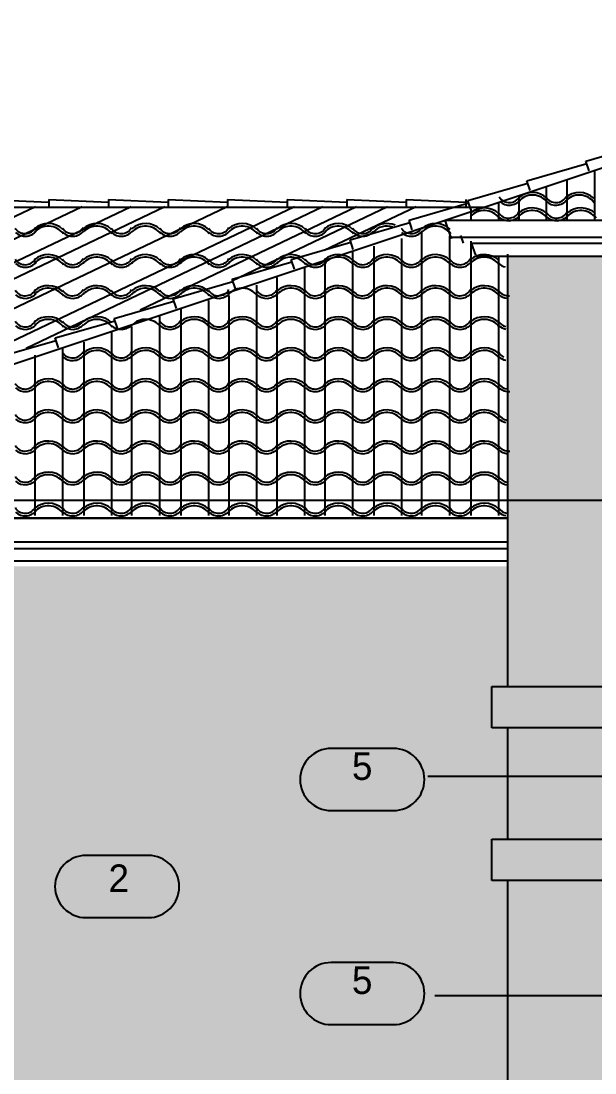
# Model space of a CAD drawing. Extents: x -92740 to -63661, y -15771 to -4391.
# Drawn here: x -81145 to -81027, y -13040.5 to -12824.1 of the extents above; entities that cross this region are included whole.
import ezdxf
from ezdxf.enums import TextEntityAlignment as Align

# ---------------------------------------------------------------- set-up
doc = ezdxf.new("R2010")
doc.units = 0
doc.header["$MEASUREMENT"] = 0
for name, color, linetype in [('B1NOTES', 2, 'Continuous'), ('ELEVATIONS', 7, 'Continuous'), ('ROOFTILE', 7, 'Continuous'), ('STUCCO', 4, 'Continuous')]:
    doc.layers.add(name, color=color, linetype=linetype)
doc.styles.add('DCADTXTSTYLE1', font='AVG_TP')
pattern_1 = [(20, (0, 0), (-2.1376259, 5.8730789), [-6.09375015, 0.15625]), (55, (0, 0), (-5.1197003, 3.58485273), [-6.09375015, 0.15625]), (80, (0, 0), (-6.15504846, 1.0853011), [-6.09375015, 0.15625])]

msp = doc.modelspace()

# ---------------------------------------------------------------- hatches: boundary and pattern name
at = {"layer": 'STUCCO', "linetype": 'Continuous', "ltscale": 12.78}
h = msp.add_hatch(dxfattribs=at)
h.set_pattern_fill('cement', color=9, scale=1.5625, style=0, pattern_type=2)
h.set_pattern_definition(pattern_1)
h.paths.add_polyline_path([(-80963.52, -13245.68), (-80930.51, -13245.68), (-80930.51, -12872.4), (-81044.99, -12872.4), (-81044.99, -12961.33), (-81015.17, -12961.33), (-81015.17, -12951.74), (-81011.98, -12945.35), (-81008.78, -12940.56), (-81002.39, -12936.3), (-80991.74, -12933.11), (-80980.56, -12934.17), (-80970.44, -12940.03), (-80964.59, -12948.55), (-80962.99, -12952.81), (-80961.92, -12960.26), (-80966.18, -12960.26), (-80966.18, -12968.78), (-80962.46, -12968.78), (-80962.46, -12992.21), (-80965.65, -12992.21), (-80965.65, -13000.73), (-80962.46, -13000.73)], flags=0)
h = msp.add_hatch(dxfattribs=at)
h.set_pattern_fill('cement', color=9, scale=1.5625, style=0, pattern_type=2)
h.set_pattern_definition(pattern_1)
h.paths.add_polyline_path([(-81044.99, -12961.33), (-81044.99, -12936.3), (-81248.41, -12936.3), (-81248.41, -13040.14), (-81212.2, -13040.14), (-81167.96, -13060.96), (-81167.96, -13067.3), (-81189.3, -13067.3), (-81189.3, -13079.54), (-81162.79, -13092.3), (-81119.01, -13092.3), (-81064.16, -13116.29), (-81064.16, -13121.61), (-81065.76, -13121.61), (-81065.76, -13123.21), (-81066.83, -13122.14), (-81066.83, -13124.81), (-81074.28, -13124.81), (-81074.28, -13133.86), (-81030.62, -13154.63), (-81030.62, -13158.35), (-81033.81, -13158.35), (-81033.81, -13159.42), (-81035.94, -13159.42), (-81035.94, -13161.02), (-81055.11, -13161.02), (-81055.11, -13262.19), (-81014.11, -13262.19), (-81014.11, -13001.27), (-80965.65, -13001.27), (-80965.65, -12993.28), (-81013.58, -12993.28), (-81013.58, -12961.33)], flags=0)

# ---------------------------------------------------------------- linework, layer by layer
at = {"layer": 'B1NOTES', "color": 1, "linetype": 'Continuous', "ltscale": 12.78}
for p, q in [((-81068.42, -12973.75), (-81081.2, -12973.75)), ((-81062.03, -12980.14), (-81062.03, -12980.14)), ((-81081.2, -12986.53), (-81068.42, -12986.53)), ((-81118.83, -12995.76), (-81131.61, -12995.76)), ((-81112.44, -13002.15), (-81112.44, -13002.15)), ((-81131.61, -13008.54), (-81118.83, -13008.54)), ((-81068.42, -13017.77), (-81081.2, -13017.77)), ((-81062.03, -13024.16), (-81062.03, -13024.16)), ((-81081.2, -13030.55), (-81068.42, -13030.55))]:
    msp.add_line(p, q, dxfattribs=at)
for centre, start, end in [((-81081.2, -12980.14), 90, 180), ((-81068.42, -12980.14), 0, 90), ((-81081.2, -12980.14), 180, 270), ((-81068.42, -12980.14), 270, 360), ((-81131.61, -13002.15), 90, 180), ((-81118.83, -13002.15), 0, 90), ((-81131.61, -13002.15), 180, 270), ((-81118.83, -13002.15), 270, 360), ((-81081.2, -13024.16), 90, 180), ((-81068.42, -13024.16), 0, 90), ((-81081.2, -13024.16), 180, 270), ((-81068.42, -13024.16), 270, 360)]:
    msp.add_arc(centre, 6.39, start, end, dxfattribs=at)
at = {"layer": 'ELEVATIONS', "color": 1, "linetype": 'Continuous', "ltscale": 12.78}
for p, q in [((-81245.72, -12927.71), (-80935.03, -12824.14)), ((-81028.83, -12852.96), (-81016.54, -12849.42)), ((-81040.95, -12857), (-81028.66, -12853.46)), ((-81028.16, -12854.98), (-81028.83, -12852.96)), ((-81040.28, -12859.02), (-81040.95, -12857)), ((-81053.08, -12861.04), (-81040.78, -12857.5)), ((-81151.49, -12860.88), (-81139.25, -12861.42)), ((-81139.25, -12860.88), (-81139.25, -12862.48)), ((-81139.25, -12860.88), (-81127, -12861.42)), ((-81127, -12860.88), (-81127, -12862.48)), ((-81127, -12860.88), (-81114.75, -12861.42)), ((-81114.75, -12860.88), (-81114.75, -12862.48)), ((-81114.75, -12860.88), (-81102.5, -12861.42)), ((-81102.5, -12860.88), (-81102.5, -12862.48)), ((-81102.5, -12860.88), (-81090.26, -12861.42)), ((-81090.26, -12860.88), (-81090.26, -12862.48)), ((-81090.26, -12860.88), (-81078.01, -12861.42)), ((-81078.01, -12860.88), (-81078.01, -12862.48)), ((-81078.01, -12860.88), (-81065.76, -12861.42)), ((-81065.76, -12860.88), (-81065.76, -12862.48)), ((-81065.76, -12860.88), (-81053.51, -12861.42)), ((-81053.51, -12860.88), (-81053.51, -12862.48)), ((-81052.4, -12863.06), (-81053.08, -12861.04)), ((-81049.25, -12862.48), (-81149.8, -12862.48)), ((-81065.2, -12865.08), (-81052.91, -12861.54)), ((-81077.33, -12869.12), (-81065.03, -12865.59)), ((-81064.53, -12867.1), (-81065.2, -12865.08)), ((-81057.8, -12865.07), (-81056.51, -12868.92)), ((-81057.8, -12865.07), (-80920.39, -12865.07)), ((-81089.45, -12873.16), (-81077.16, -12869.63)), ((-81076.65, -12871.14), (-81077.33, -12869.12)), ((-81056.62, -12868.6), (-80919.32, -12868.6)), ((-81054.59, -12868.28), (-81054.09, -12869.8)), ((-81052.4, -12869.8), (-81051.56, -12872.32)), ((-81052.4, -12869.8), (-80920.39, -12869.8)), ((-81044.97, -12872.07), (-81044.97, -12960.99)), ((-81101.57, -12877.21), (-81089.28, -12873.67)), ((-81088.78, -12875.18), (-81089.45, -12873.16)), ((-81051.5, -12872.51), (-80925.18, -12872.51)), ((-81113.7, -12881.25), (-81101.41, -12877.71)), ((-81100.9, -12879.23), (-81101.57, -12877.21)), ((-81125.82, -12885.29), (-81113.53, -12881.75)), ((-81113.02, -12883.27), (-81113.7, -12881.25)), ((-81125.15, -12887.31), (-81125.82, -12885.29)), ((-81137.95, -12889.33), (-81125.65, -12885.79)), ((-81137.27, -12891.35), (-81137.95, -12889.33)), ((-81150.07, -12893.37), (-81137.78, -12889.83)), ((-81044.97, -12926.38), (-81248.18, -12926.38)), ((-81244.54, -12931.24), (-81044.97, -12931.24)), ((-81241.95, -12932.63), (-81044.97, -12932.63)), ((-81239.42, -12935.15), (-81044.97, -12935.15)), ((-81048.19, -12960.99), (-81011.98, -12960.99)), ((-81048.19, -12969.51), (-81048.19, -12960.99)), ((-81011.98, -12969.51), (-81048.19, -12969.51)), ((-81044.97, -12969.51), (-81044.97, -12992.41)), ((-81048.19, -12992.41), (-80959.79, -12992.41)), ((-81048.19, -13000.93), (-81048.19, -12992.41)), ((-80959.79, -13000.93), (-81048.19, -13000.93)), ((-81044.97, -13000.93), (-81044.97, -13148.43))]:
    msp.add_line(p, q, dxfattribs=at)
at = {"layer": 'ELEVATIONS', "color": 2, "linetype": 'Continuous', "ltscale": 12.78}
for p, q in [((-81319.23, -12922.65), (-80587.54, -12922.65)), ((-81246.81, -12926.38), (-81044.97, -12926.38))]:
    msp.add_line(p, q, dxfattribs=at)
at = {"layer": 'ELEVATIONS', "color": 2, "linetype": 'Continuous', "ltscale": 8.52}
for p, q in [((-81061.32, -12979.43), (-80999.55, -12979.43)), ((-81059.9, -13024.52), (-80999.91, -13024.52))]:
    msp.add_line(p, q, dxfattribs=at)
at = {"layer": 'ROOFTILE', "color": 7, "linetype": 'Continuous', "ltscale": 12.78}
for p, q in [((-81027, -12865.14), (-81027, -12854.8)), ((-81032.66, -12865.14), (-81032.66, -12856.69)), ((-81036.92, -12865.14), (-81036.92, -12858.11)), ((-81042.53, -12865.14), (-81042.53, -12860.23)), ((-81248.18, -12912.95), (-81142.01, -12862.26)), ((-81248.18, -12922.36), (-81122.31, -12862.26)), ((-81247.98, -12917.44), (-81132.43, -12862.26)), ((-81245.21, -12924.25), (-81115.39, -12862.26)), ((-81232.43, -12924.25), (-81102.61, -12862.26)), ((-81164.21, -12898.29), (-81088.76, -12862.26)), ((-81143.94, -12891.4), (-81082.91, -12862.26)), ((-81120.48, -12883.51), (-81075.98, -12862.26)), ((-81101.64, -12877.56), (-81069.59, -12862.26)), ((-81082.66, -12871.3), (-81063.74, -12862.26)), ((-81052.41, -12865.14), (-81052.41, -12862.84)), ((-81046.75, -12865.14), (-81046.75, -12861.68)), ((-81062.57, -12925.85), (-81062.57, -12867.27)), ((-81066.7, -12925.85), (-81066.7, -12868.87)), ((-81056.81, -12925.85), (-81056.81, -12868.34)), ((-81052.41, -12925.85), (-81052.41, -12869.4)), ((-81076.76, -12925.85), (-81076.76, -12871.53)), ((-81072.36, -12925.85), (-81072.36, -12870.47)), ((-81082.42, -12925.85), (-81082.42, -12873.13)), ((-81046.75, -12925.85), (-81046.75, -12872.6)), ((-81086.64, -12925.85), (-81086.64, -12874.73)), ((-81096.51, -12925.85), (-81096.51, -12878.46)), ((-81092.3, -12925.85), (-81092.3, -12876.86)), ((-81102.17, -12925.85), (-81102.17, -12880.59)), ((-81106.39, -12925.85), (-81106.39, -12881.65)), ((-81116.45, -12925.85), (-81116.45, -12884.85)), ((-81112.05, -12925.85), (-81112.05, -12883.25)), ((-81122.21, -12925.85), (-81122.21, -12886.98)), ((-81126.34, -12925.85), (-81126.34, -12888.04)), ((-81136.4, -12925.85), (-81136.4, -12891.24)), ((-81132, -12925.85), (-81132, -12890.17)), ((-81142.06, -12925.85), (-81142.06, -12892.83))]:
    msp.add_line(p, q, dxfattribs=at)
for centre, radius, start, end in [((-81044.55, -12859.04), 2.44, 211.6504, 331.6052), ((-81044.55, -12859.04), 2.97, 228.3381, 319.0707), ((-81039.8, -12863.77), 4.37, 46.5154, 131.1465), ((-81039.8, -12863.77), 3.84, 36.0644, 138.0128), ((-81034.97, -12859.04), 2.44, 211.6504, 331.6052), ((-81034.97, -12859.04), 2.97, 228.3381, 319.0707), ((-81030.22, -12863.77), 4.37, 46.5154, 131.1465), ((-81030.22, -12863.77), 3.84, 36.0644, 138.0128), ((-81049.73, -12866.96), 4.37, 46.5154, 131.1465), ((-81049.73, -12866.96), 3.84, 36.0644, 138.0128), ((-81044.73, -12862.24), 2.44, 211.6504, 331.6052), ((-81039.85, -12866.96), 4.37, 46.5154, 131.1465), ((-81039.85, -12866.96), 3.84, 36.0644, 138.0128), ((-81034.85, -12862.24), 2.44, 211.6504, 331.6052), ((-81029.85, -12866.96), 4.37, 46.5154, 131.1465), ((-81029.85, -12866.96), 3.84, 36.0644, 138.0128), ((-81139.38, -12870.16), 4.37, 46.5154, 131.1465), ((-81129.38, -12870.16), 4.37, 46.5154, 131.1465), ((-81119.37, -12870.16), 4.37, 46.5154, 131.1465), ((-81109.37, -12870.16), 4.37, 46.5154, 131.1465), ((-81099.49, -12870.16), 4.37, 46.5154, 131.1465), ((-81089.49, -12870.16), 4.37, 46.5154, 131.1465), ((-81079.74, -12870.16), 4.37, 46.5154, 131.1465), ((-81069.74, -12870.16), 4.37, 67.5766, 131.1465), ((-81059.73, -12870.16), 4.37, 46.5154, 131.1465), ((-81044.73, -12862.24), 2.97, 228.3381, 319.0707), ((-81034.85, -12862.24), 2.97, 228.3381, 319.0707), ((-81144.13, -12865.43), 2.44, 211.6504, 331.6052), ((-81144.13, -12865.43), 2.97, 228.3381, 319.0707), ((-81139.38, -12870.16), 3.84, 36.0644, 138.0128), ((-81134.38, -12865.43), 2.44, 211.6504, 331.6052), ((-81134.38, -12865.43), 2.97, 228.3381, 319.0707), ((-81129.38, -12870.16), 3.84, 36.0644, 138.0128), ((-81124.38, -12865.43), 2.44, 211.6504, 331.6052), ((-81124.38, -12865.43), 2.97, 228.3381, 319.0707), ((-81119.37, -12870.16), 3.84, 36.0644, 138.0128), ((-81114.37, -12865.43), 2.44, 211.6504, 331.6052), ((-81114.37, -12865.43), 2.97, 228.3381, 319.0707), ((-81109.37, -12870.16), 3.84, 36.0644, 138.0128), ((-81104.37, -12865.43), 2.44, 211.6504, 331.6052), ((-81104.37, -12865.43), 2.97, 228.3381, 319.0707), ((-81099.49, -12870.16), 3.84, 36.0644, 138.0128), ((-81094.49, -12865.43), 2.44, 211.6504, 331.6052), ((-81094.49, -12865.43), 2.97, 228.3381, 319.0707), ((-81089.49, -12870.16), 3.84, 36.0644, 138.0128), ((-81084.49, -12865.43), 2.44, 211.6504, 331.6052), ((-81084.49, -12865.43), 2.97, 228.3381, 319.0707), ((-81079.74, -12870.16), 3.84, 36.0644, 138.0128), ((-81074.74, -12865.43), 2.44, 211.6504, 331.6052), ((-81074.74, -12865.43), 2.97, 228.3381, 319.0707), ((-81069.74, -12870.16), 3.84, 71.5604, 138.0128), ((-81064.74, -12865.43), 2.44, 211.6504, 331.6052), ((-81064.74, -12865.43), 2.97, 228.3381, 319.0707), ((-81059.73, -12870.16), 3.84, 36.0644, 138.0128), ((-81139.38, -12876.55), 4.37, 46.5154, 131.1465), ((-81129.38, -12876.55), 4.37, 46.5154, 131.1465), ((-81119.37, -12876.55), 4.37, 46.5154, 131.1465), ((-81109.37, -12876.55), 4.37, 46.5154, 131.1465), ((-81099.49, -12876.55), 4.37, 46.5154, 131.1465), ((-81089.49, -12876.55), 4.37, 46.5154, 131.1465), ((-81079.74, -12876.55), 4.37, 46.5154, 131.1465), ((-81069.74, -12876.55), 4.37, 46.5154, 131.1465), ((-81059.73, -12876.55), 4.37, 46.5154, 131.1465), ((-81049.73, -12876.55), 4.37, 46.5154, 131.1465), ((-81144.13, -12871.82), 2.44, 211.6504, 331.6052), ((-81144.13, -12871.82), 2.97, 228.3381, 319.0707), ((-81139.38, -12876.55), 3.84, 36.0644, 138.0128), ((-81134.38, -12871.82), 2.44, 211.6504, 331.6052), ((-81134.38, -12871.82), 2.97, 228.3381, 319.0707), ((-81129.38, -12876.55), 3.84, 36.0644, 138.0128), ((-81124.38, -12871.82), 2.44, 211.6504, 331.6052), ((-81124.38, -12871.82), 2.97, 228.3381, 319.0707), ((-81119.37, -12876.55), 3.84, 36.0644, 138.0128), ((-81114.37, -12871.82), 2.44, 211.6504, 331.6052), ((-81114.37, -12871.82), 2.97, 228.3381, 319.0707), ((-81109.37, -12876.55), 3.84, 36.0644, 138.0128), ((-81104.37, -12871.82), 2.44, 211.6504, 331.6052), ((-81104.37, -12871.82), 2.97, 228.3381, 319.0707), ((-81099.49, -12876.55), 3.84, 36.0644, 138.0128), ((-81094.49, -12871.82), 2.44, 211.6504, 331.6052), ((-81094.49, -12871.82), 2.97, 228.3381, 319.0707), ((-81089.49, -12876.55), 3.84, 36.0644, 138.0128), ((-81084.49, -12871.82), 2.44, 211.6504, 331.6052), ((-81084.49, -12871.82), 2.97, 228.3381, 319.0707), ((-81079.74, -12876.55), 3.84, 36.0644, 138.0128), ((-81074.74, -12871.82), 2.44, 211.6504, 331.6052), ((-81074.74, -12871.82), 2.97, 228.3381, 319.0707), ((-81069.74, -12876.55), 3.84, 36.0644, 138.0128), ((-81064.74, -12871.82), 2.44, 211.6504, 331.6052), ((-81064.74, -12871.82), 2.97, 228.3381, 319.0707), ((-81059.73, -12876.55), 3.84, 36.0644, 138.0128), ((-81054.73, -12871.82), 2.44, 211.6504, 331.6052), ((-81054.73, -12871.82), 2.97, 228.3381, 319.0707), ((-81049.73, -12876.55), 3.84, 36.0644, 138.0128), ((-81044.73, -12871.82), 2.97, 228.3381, 256.932), ((-81139.38, -12882.94), 4.37, 46.5154, 131.1465), ((-81129.38, -12882.94), 4.37, 46.5154, 131.1465), ((-81119.37, -12882.94), 4.37, 46.5154, 131.1465), ((-81109.37, -12882.94), 4.37, 46.5154, 131.1465), ((-81089.49, -12882.94), 4.37, 46.5154, 131.1465), ((-81079.74, -12882.94), 4.37, 46.5154, 131.1465), ((-81069.74, -12882.94), 4.37, 46.5154, 131.1465), ((-81059.73, -12882.94), 4.37, 46.5154, 131.1465), ((-81049.73, -12882.94), 4.37, 46.5154, 131.1465), ((-81144.13, -12878.21), 2.44, 211.6504, 331.6052), ((-81144.13, -12878.21), 2.97, 228.3381, 319.0707), ((-81139.38, -12882.94), 3.84, 36.0644, 138.0128), ((-81134.38, -12878.21), 2.44, 211.6504, 331.6052), ((-81134.38, -12878.21), 2.97, 228.3381, 319.0707), ((-81129.38, -12882.94), 3.84, 36.0644, 138.0128), ((-81124.38, -12878.21), 2.44, 211.6504, 331.6052), ((-81124.38, -12878.21), 2.97, 228.3381, 319.0707), ((-81119.37, -12882.94), 3.84, 36.0644, 138.0128), ((-81114.37, -12878.21), 2.44, 211.6504, 331.6052), ((-81114.37, -12878.21), 2.97, 228.3381, 319.0707), ((-81109.37, -12882.94), 3.84, 36.0644, 138.0128), ((-81104.37, -12878.21), 2.44, 211.6504, 331.6052), ((-81104.37, -12878.21), 2.97, 228.3381, 319.0707), ((-81099.49, -12882.94), 3.84, 36.0644, 138.0128), ((-81094.49, -12878.21), 2.44, 211.6504, 331.6052), ((-81094.49, -12878.21), 2.97, 228.3381, 319.0707), ((-81089.49, -12882.94), 3.84, 36.0644, 138.0128), ((-81084.49, -12878.21), 2.44, 211.6504, 331.6052), ((-81084.49, -12878.21), 2.97, 228.3381, 319.0707), ((-81079.74, -12882.94), 3.84, 36.0644, 138.0128), ((-81074.74, -12878.21), 2.44, 211.6504, 331.6052), ((-81074.74, -12878.21), 2.97, 228.3381, 319.0707), ((-81069.74, -12882.94), 3.84, 36.0644, 138.0128), ((-81064.74, -12878.21), 2.44, 211.6504, 331.6052), ((-81064.74, -12878.21), 2.97, 228.3381, 319.0707), ((-81059.73, -12882.94), 3.84, 36.0644, 138.0128), ((-81054.73, -12878.21), 2.44, 211.6504, 331.6052), ((-81054.73, -12878.21), 2.97, 228.3381, 319.0707), ((-81049.73, -12882.94), 3.84, 36.0644, 138.0128), ((-81044.73, -12878.21), 2.44, 211.6504, 275.2266), ((-81044.73, -12878.21), 2.97, 228.3381, 264.7683), ((-81139.38, -12889.33), 4.37, 46.5154, 131.1465), ((-81129.38, -12889.33), 4.37, 46.5154, 131.1465), ((-81109.37, -12889.33), 4.37, 46.5154, 131.1465), ((-81099.49, -12889.33), 4.37, 46.5154, 131.1465), ((-81089.49, -12889.33), 4.37, 46.5154, 131.1465), ((-81079.74, -12889.33), 4.37, 46.5154, 131.1465), ((-81069.74, -12889.33), 4.37, 46.5154, 131.1465), ((-81059.73, -12889.33), 4.37, 46.5154, 131.1465), ((-81049.73, -12889.33), 4.37, 46.5154, 131.1465), ((-81144.13, -12884.6), 2.44, 211.6504, 331.6052), ((-81144.13, -12884.6), 2.97, 228.3381, 319.0707), ((-81139.38, -12889.33), 3.84, 36.0644, 138.0128), ((-81134.38, -12884.6), 2.44, 211.6504, 331.6052), ((-81134.38, -12884.6), 2.97, 228.3381, 319.0707), ((-81129.38, -12889.33), 3.84, 36.0644, 138.0128), ((-81124.38, -12884.6), 2.97, 228.3381, 319.0707), ((-81119.37, -12889.33), 3.84, 36.0644, 138.0128), ((-81114.37, -12884.6), 2.44, 211.6504, 331.6052), ((-81114.37, -12884.6), 2.97, 228.3381, 319.0707), ((-81109.37, -12889.33), 3.84, 36.0644, 138.0128), ((-81104.37, -12884.6), 2.44, 211.6504, 331.6052), ((-81104.37, -12884.6), 2.97, 228.3381, 319.0707), ((-81099.49, -12889.33), 3.84, 36.0644, 138.0128), ((-81094.49, -12884.6), 2.44, 211.6504, 331.6052), ((-81094.49, -12884.6), 2.97, 228.3381, 319.0707), ((-81089.49, -12889.33), 3.84, 36.0644, 138.0128), ((-81084.49, -12884.6), 2.44, 211.6504, 331.6052), ((-81084.49, -12884.6), 2.97, 228.3381, 319.0707), ((-81079.74, -12889.33), 3.84, 36.0644, 138.0128), ((-81074.74, -12884.6), 2.44, 211.6504, 331.6052), ((-81074.74, -12884.6), 2.97, 228.3381, 319.0707), ((-81069.74, -12889.33), 3.84, 36.0644, 138.0128), ((-81064.74, -12884.6), 2.44, 211.6504, 331.6052), ((-81064.74, -12884.6), 2.97, 228.3381, 319.0707), ((-81059.73, -12889.33), 3.84, 36.0644, 138.0128), ((-81054.73, -12884.6), 2.44, 211.6504, 331.6052), ((-81054.73, -12884.6), 2.97, 228.3381, 319.0707), ((-81049.73, -12889.33), 3.84, 36.0644, 138.0128), ((-81044.73, -12884.6), 2.44, 211.6504, 256.932), ((-81044.73, -12884.6), 2.97, 228.3381, 258.634), ((-81129.38, -12895.72), 4.37, 46.5154, 131.1465), ((-81119.37, -12895.72), 4.37, 46.5154, 131.1465), ((-81109.37, -12895.72), 4.37, 46.5154, 131.1465), ((-81099.49, -12895.72), 4.37, 46.5154, 131.1465), ((-81089.49, -12895.72), 4.37, 46.5154, 131.1465), ((-81079.74, -12895.72), 4.37, 46.5154, 131.1465), ((-81069.74, -12895.72), 4.37, 46.5154, 131.1465), ((-81059.73, -12895.72), 4.37, 46.5154, 131.1465), ((-81049.73, -12895.72), 4.37, 46.5154, 131.1465), ((-81134.38, -12890.99), 2.44, 211.6504, 331.6052), ((-81134.38, -12890.99), 2.97, 228.3381, 319.0707), ((-81129.38, -12895.72), 3.84, 36.0644, 138.0128), ((-81124.38, -12890.99), 2.44, 211.6504, 331.6052), ((-81124.38, -12890.99), 2.97, 228.3381, 319.0707), ((-81119.37, -12895.72), 3.84, 36.0644, 138.0128), ((-81114.37, -12890.99), 2.44, 211.6504, 331.6052), ((-81114.37, -12890.99), 2.97, 228.3381, 319.0707), ((-81109.37, -12895.72), 3.84, 36.0644, 138.0128), ((-81104.37, -12890.99), 2.44, 211.6504, 331.6052), ((-81104.37, -12890.99), 2.97, 228.3381, 319.0707), ((-81099.49, -12895.72), 3.84, 36.0644, 138.0128), ((-81094.49, -12890.99), 2.44, 211.6504, 331.6052), ((-81094.49, -12890.99), 2.97, 228.3381, 319.0707), ((-81089.49, -12895.72), 3.84, 36.0644, 138.0128), ((-81084.49, -12890.99), 2.44, 211.6504, 331.6052), ((-81084.49, -12890.99), 2.97, 228.3381, 319.0707), ((-81079.74, -12895.72), 3.84, 36.0644, 138.0128), ((-81074.74, -12890.99), 2.44, 211.6504, 331.6052), ((-81074.74, -12890.99), 2.97, 228.3381, 319.0707), ((-81069.74, -12895.72), 3.84, 36.0644, 138.0128), ((-81064.74, -12890.99), 2.44, 211.6504, 331.6052), ((-81064.74, -12890.99), 2.97, 228.3381, 319.0707), ((-81059.73, -12895.72), 3.84, 36.0644, 138.0128), ((-81054.73, -12890.99), 2.44, 211.6504, 331.6052), ((-81054.73, -12890.99), 2.97, 228.3381, 319.0707), ((-81049.73, -12895.72), 3.84, 36.0644, 138.0128), ((-81044.73, -12890.99), 2.44, 211.6504, 246.5784), ((-81044.73, -12890.99), 2.97, 228.3381, 258.634), ((-81139.38, -12902.11), 4.37, 46.5154, 131.1465), ((-81139.38, -12902.11), 3.84, 36.0644, 138.0128), ((-81129.38, -12902.11), 4.37, 46.5154, 131.1465), ((-81129.38, -12902.11), 3.84, 36.0644, 138.0128), ((-81119.37, -12902.11), 4.37, 46.5154, 131.1465), ((-81119.37, -12902.11), 3.84, 36.0644, 138.0128), ((-81109.37, -12902.11), 4.37, 46.5154, 131.1465), ((-81109.37, -12902.11), 3.84, 36.0644, 138.0128), ((-81099.49, -12902.11), 4.37, 46.5154, 131.1465), ((-81099.49, -12902.11), 3.84, 36.0644, 138.0128), ((-81089.49, -12902.11), 4.37, 46.5154, 131.1465), ((-81089.49, -12902.11), 3.84, 36.0644, 138.0128), ((-81079.74, -12902.11), 4.37, 46.5154, 131.1465), ((-81079.74, -12902.11), 3.84, 36.0644, 138.0128), ((-81069.74, -12902.11), 4.37, 46.5154, 131.1465), ((-81069.74, -12902.11), 3.84, 36.0644, 138.0128), ((-81059.73, -12902.11), 4.37, 46.5154, 131.1465), ((-81059.73, -12902.11), 3.84, 36.0644, 138.0128), ((-81049.73, -12902.11), 4.37, 46.5154, 131.1465), ((-81049.73, -12902.11), 3.84, 36.0644, 138.0128), ((-81144.13, -12897.38), 2.44, 211.6504, 331.6052), ((-81144.13, -12897.38), 2.97, 228.3381, 319.0707), ((-81134.38, -12897.38), 2.44, 211.6504, 331.6052), ((-81134.38, -12897.38), 2.97, 228.3381, 319.0707), ((-81124.38, -12897.38), 2.44, 211.6504, 331.6052), ((-81124.38, -12897.38), 2.97, 228.3381, 319.0707), ((-81114.37, -12897.38), 2.44, 211.6504, 331.6052), ((-81114.37, -12897.38), 2.97, 228.3381, 319.0707), ((-81104.37, -12897.38), 2.44, 211.6504, 331.6052), ((-81104.37, -12897.38), 2.97, 228.3381, 319.0707), ((-81094.49, -12897.38), 2.44, 211.6504, 331.6052), ((-81094.49, -12897.38), 2.97, 228.3381, 319.0707), ((-81084.49, -12897.38), 2.44, 211.6504, 331.6052), ((-81084.49, -12897.38), 2.97, 228.3381, 319.0707), ((-81074.74, -12897.38), 2.44, 211.6504, 331.6052), ((-81074.74, -12897.38), 2.97, 228.3381, 319.0707), ((-81064.74, -12897.38), 2.44, 211.6504, 331.6052), ((-81064.74, -12897.38), 2.97, 228.3381, 319.0707), ((-81054.73, -12897.38), 2.44, 211.6504, 331.6052), ((-81054.73, -12897.38), 2.97, 228.3381, 319.0707), ((-81044.73, -12897.38), 2.44, 211.6504, 264.7683), ((-81044.73, -12897.38), 2.97, 228.3381, 275.2266), ((-81139.38, -12908.5), 4.37, 46.5154, 131.1465), ((-81139.38, -12908.5), 3.84, 36.0644, 138.0128), ((-81129.38, -12908.5), 4.37, 46.5154, 131.1465), ((-81129.38, -12908.5), 3.84, 36.0644, 138.0128), ((-81119.37, -12908.5), 4.37, 46.5154, 131.1465), ((-81119.37, -12908.5), 3.84, 36.0644, 138.0128), ((-81109.37, -12908.5), 4.37, 46.5154, 131.1465), ((-81109.37, -12908.5), 3.84, 36.0644, 138.0128), ((-81099.49, -12908.5), 4.37, 46.5154, 131.1465), ((-81099.49, -12908.5), 3.84, 36.0644, 138.0128), ((-81089.49, -12908.5), 4.37, 46.5154, 131.1465), ((-81089.49, -12908.5), 3.84, 36.0644, 138.0128), ((-81079.74, -12908.5), 4.37, 46.5154, 131.1465), ((-81079.74, -12908.5), 3.84, 36.0644, 138.0128), ((-81069.74, -12908.5), 4.37, 46.5154, 131.1465), ((-81069.74, -12908.5), 3.84, 36.0644, 138.0128), ((-81059.73, -12908.5), 4.37, 46.5154, 131.1465), ((-81059.73, -12908.5), 3.84, 36.0644, 138.0128), ((-81049.73, -12908.5), 4.37, 46.5154, 131.1465), ((-81049.73, -12908.5), 3.84, 36.0644, 138.0128), ((-81144.13, -12903.77), 2.44, 211.6504, 331.6052), ((-81144.13, -12903.77), 2.97, 228.3381, 319.0707), ((-81134.38, -12903.77), 2.44, 211.6504, 331.6052), ((-81134.38, -12903.77), 2.97, 228.3381, 319.0707), ((-81124.38, -12903.77), 2.44, 211.6504, 331.6052), ((-81124.38, -12903.77), 2.97, 228.3381, 319.0707), ((-81114.37, -12903.77), 2.44, 211.6504, 331.6052), ((-81114.37, -12903.77), 2.97, 228.3381, 319.0707), ((-81104.37, -12903.77), 2.44, 211.6504, 331.6052), ((-81104.37, -12903.77), 2.97, 228.3381, 319.0707), ((-81094.49, -12903.77), 2.44, 211.6504, 331.6052), ((-81094.49, -12903.77), 2.97, 228.3381, 319.0707), ((-81084.49, -12903.77), 2.44, 211.6504, 331.6052), ((-81084.49, -12903.77), 2.97, 228.3381, 319.0707), ((-81074.74, -12903.77), 2.44, 211.6504, 331.6052), ((-81074.74, -12903.77), 2.97, 228.3381, 319.0707), ((-81064.74, -12903.77), 2.44, 211.6504, 331.6052), ((-81064.74, -12903.77), 2.97, 228.3381, 319.0707), ((-81054.73, -12903.77), 2.44, 211.6504, 331.6052), ((-81054.73, -12903.77), 2.97, 228.3381, 319.0707), ((-81044.73, -12903.77), 2.44, 211.6504, 263.6049), ((-81044.73, -12903.77), 2.97, 228.3381, 258.634), ((-81139.38, -12914.89), 4.37, 46.5154, 131.1465), ((-81139.38, -12914.89), 3.84, 36.0644, 138.0128), ((-81129.38, -12914.89), 4.37, 46.5154, 131.1465), ((-81129.38, -12914.89), 3.84, 36.0644, 138.0128), ((-81119.37, -12914.89), 4.37, 46.5154, 131.1465), ((-81119.37, -12914.89), 3.84, 36.0644, 138.0128), ((-81109.37, -12914.89), 4.37, 46.5154, 131.1465), ((-81109.37, -12914.89), 3.84, 36.0644, 138.0128), ((-81099.49, -12914.89), 4.37, 46.5154, 131.1465), ((-81099.49, -12914.89), 3.84, 36.0644, 138.0128), ((-81089.49, -12914.89), 4.37, 46.5154, 131.1465), ((-81089.49, -12914.89), 3.84, 36.0644, 138.0128), ((-81079.74, -12914.89), 4.37, 46.5154, 131.1465), ((-81079.74, -12914.89), 3.84, 36.0644, 138.0128), ((-81069.74, -12914.89), 4.37, 46.5154, 131.1465), ((-81069.74, -12914.89), 3.84, 36.0644, 138.0128), ((-81059.73, -12914.89), 4.37, 46.5154, 131.1465), ((-81059.73, -12914.89), 3.84, 36.0644, 138.0128), ((-81049.73, -12914.89), 4.37, 46.5154, 131.1465), ((-81049.73, -12914.89), 3.84, 36.0644, 138.0128), ((-81144.13, -12910.16), 2.44, 211.6504, 331.6052), ((-81144.13, -12910.16), 2.97, 228.3381, 319.0707), ((-81134.38, -12910.16), 2.44, 211.6504, 331.6052), ((-81134.38, -12910.16), 2.97, 228.3381, 319.0707), ((-81124.38, -12910.16), 2.44, 211.6504, 331.6052), ((-81124.38, -12910.16), 2.97, 228.3381, 319.0707), ((-81114.37, -12910.16), 2.44, 211.6504, 331.6052), ((-81114.37, -12910.16), 2.97, 228.3381, 319.0707), ((-81104.37, -12910.16), 2.44, 211.6504, 331.6052), ((-81104.37, -12910.16), 2.97, 228.3381, 319.0707), ((-81094.49, -12910.16), 2.44, 211.6504, 331.6052), ((-81094.49, -12910.16), 2.97, 228.3381, 319.0707), ((-81084.49, -12910.16), 2.44, 211.6504, 331.6052), ((-81084.49, -12910.16), 2.97, 228.3381, 319.0707), ((-81074.74, -12910.16), 2.44, 211.6504, 331.6052), ((-81074.74, -12910.16), 2.97, 228.3381, 319.0707), ((-81064.74, -12910.16), 2.44, 211.6504, 331.6052), ((-81064.74, -12910.16), 2.97, 228.3381, 319.0707), ((-81054.73, -12910.16), 2.44, 211.6504, 331.6052), ((-81054.73, -12910.16), 2.97, 228.3381, 319.0707), ((-81044.73, -12910.16), 2.44, 211.6504, 276.3888), ((-81044.73, -12910.16), 2.97, 228.3381, 265.5742), ((-81144.13, -12916.55), 2.44, 211.6504, 331.6052), ((-81139.38, -12921.28), 4.37, 46.5154, 131.1465), ((-81139.38, -12921.28), 3.84, 36.0644, 138.0128), ((-81134.38, -12916.55), 2.44, 211.6504, 331.6052), ((-81129.38, -12921.28), 4.37, 46.5154, 131.1465), ((-81129.38, -12921.28), 3.84, 36.0644, 138.0128), ((-81124.38, -12916.55), 2.44, 211.6504, 331.6052), ((-81119.37, -12921.28), 4.37, 46.5154, 131.1465), ((-81119.37, -12921.28), 3.84, 36.0644, 138.0128), ((-81114.37, -12916.55), 2.44, 211.6504, 331.6052), ((-81109.37, -12921.28), 4.37, 46.5154, 131.1465), ((-81109.37, -12921.28), 3.84, 36.0644, 138.0128), ((-81104.37, -12916.55), 2.44, 211.6504, 331.6052), ((-81099.49, -12921.28), 4.37, 46.5154, 131.1465), ((-81099.49, -12921.28), 3.84, 36.0644, 138.0128), ((-81094.49, -12916.55), 2.44, 211.6504, 331.6052), ((-81089.49, -12921.28), 4.37, 46.5154, 131.1465), ((-81089.49, -12921.28), 3.84, 36.0644, 138.0128), ((-81084.49, -12916.55), 2.44, 211.6504, 331.6052), ((-81079.74, -12921.28), 4.37, 46.5154, 131.1465), ((-81079.74, -12921.28), 3.84, 36.0644, 138.0128), ((-81074.74, -12916.55), 2.44, 211.6504, 331.6052), ((-81069.74, -12921.28), 4.37, 46.5154, 131.1465), ((-81069.74, -12921.28), 3.84, 36.0644, 138.0128), ((-81064.74, -12916.55), 2.44, 211.6504, 331.6052), ((-81059.73, -12921.28), 4.37, 46.5154, 131.1465), ((-81059.73, -12921.28), 3.84, 36.0644, 138.0128), ((-81054.73, -12916.55), 2.44, 211.6504, 331.6052), ((-81049.73, -12921.28), 4.37, 46.5154, 131.1465), ((-81049.73, -12921.28), 3.84, 36.0644, 138.0128), ((-81144.13, -12916.55), 2.97, 228.3381, 319.0707), ((-81134.38, -12916.55), 2.97, 228.3381, 319.0707), ((-81124.38, -12916.55), 2.97, 228.3381, 319.0707), ((-81114.37, -12916.55), 2.97, 228.3381, 319.0707), ((-81104.37, -12916.55), 2.97, 228.3381, 319.0707), ((-81094.49, -12916.55), 2.97, 228.3381, 319.0707), ((-81084.49, -12916.55), 2.97, 228.3381, 319.0707), ((-81074.74, -12916.55), 2.97, 228.3381, 319.0707), ((-81064.74, -12916.55), 2.97, 228.3381, 319.0707), ((-81054.73, -12916.55), 2.97, 228.3381, 319.0707), ((-81044.73, -12916.55), 2.44, 211.6504, 261.7809), ((-81044.73, -12916.55), 2.97, 228.3381, 265.5742), ((-81144.13, -12922.94), 2.44, 211.6504, 331.6052), ((-81139.38, -12927.67), 4.37, 46.5154, 131.1465), ((-81139.38, -12927.67), 3.84, 36.0644, 138.0128), ((-81134.38, -12922.94), 2.44, 211.6504, 331.6052), ((-81129.38, -12927.67), 4.37, 46.5154, 131.1465), ((-81129.38, -12927.67), 3.84, 36.0644, 138.0128), ((-81124.38, -12922.94), 2.44, 211.6504, 331.6052), ((-81119.37, -12927.67), 4.37, 46.5154, 131.1465), ((-81119.37, -12927.67), 3.84, 36.0644, 138.0128), ((-81114.37, -12922.94), 2.44, 211.6504, 331.6052), ((-81109.37, -12927.67), 4.37, 46.5154, 131.1465), ((-81109.37, -12927.67), 3.84, 36.0644, 138.0128), ((-81104.37, -12922.94), 2.44, 211.6504, 331.6052), ((-81099.49, -12927.67), 4.37, 46.5154, 131.1465), ((-81099.49, -12927.67), 3.84, 36.0644, 138.0128), ((-81094.49, -12922.94), 2.44, 211.6504, 331.6052), ((-81089.49, -12927.67), 4.37, 46.5154, 131.1465), ((-81089.49, -12927.67), 3.84, 36.0644, 138.0128), ((-81084.49, -12922.94), 2.44, 211.6504, 331.6052), ((-81079.74, -12927.67), 4.37, 46.5154, 131.1465), ((-81079.74, -12927.67), 3.84, 36.0644, 138.0128), ((-81074.74, -12922.94), 2.44, 211.6504, 331.6052), ((-81069.74, -12927.67), 4.37, 46.5154, 131.1465), ((-81069.74, -12927.67), 3.84, 36.0644, 138.0128), ((-81064.74, -12922.94), 2.44, 211.6504, 331.6052), ((-81059.73, -12927.67), 4.37, 46.5154, 131.1465), ((-81059.73, -12927.67), 3.84, 36.0644, 138.0128), ((-81054.73, -12922.94), 2.44, 211.6504, 331.6052), ((-81049.73, -12927.67), 4.37, 46.5154, 131.1465), ((-81049.73, -12927.67), 3.84, 36.0644, 138.0128), ((-81044.73, -12922.94), 2.44, 211.6504, 261.7809), ((-81144.13, -12922.94), 2.97, 228.3381, 319.0707), ((-81134.38, -12922.94), 2.97, 228.3381, 319.0707), ((-81124.38, -12922.94), 2.97, 228.3381, 319.0707), ((-81114.37, -12922.94), 2.97, 228.3381, 319.0707), ((-81104.37, -12922.94), 2.97, 228.3381, 319.0707), ((-81094.49, -12922.94), 2.97, 228.3381, 319.0707), ((-81084.49, -12922.94), 2.97, 228.3381, 319.0707), ((-81074.74, -12922.94), 2.97, 228.3381, 319.0707), ((-81064.74, -12922.94), 2.97, 228.3381, 319.0707), ((-81054.73, -12922.94), 2.97, 228.3381, 319.0707), ((-81044.73, -12922.94), 2.97, 228.3381, 258.634)]:
    msp.add_arc(centre, radius, start, end, dxfattribs=at)

# ---------------------------------------------------------------- texts
at = {"layer": 'B1NOTES', "color": 3, "linetype": 'Continuous', "ltscale": 8.52, "style": 'DCADTXTSTYLE1'}
for s, p in [('5', (-81076.94, -12981.92)), ('2', (-81127, -13004.99)), ('5', (-81076.94, -13025.94))]:
    msp.add_text(s, height=5.68, dxfattribs=at).set_placement(p, align=Align.BOTTOM_LEFT)

doc.saveas('drawing.dxf')
